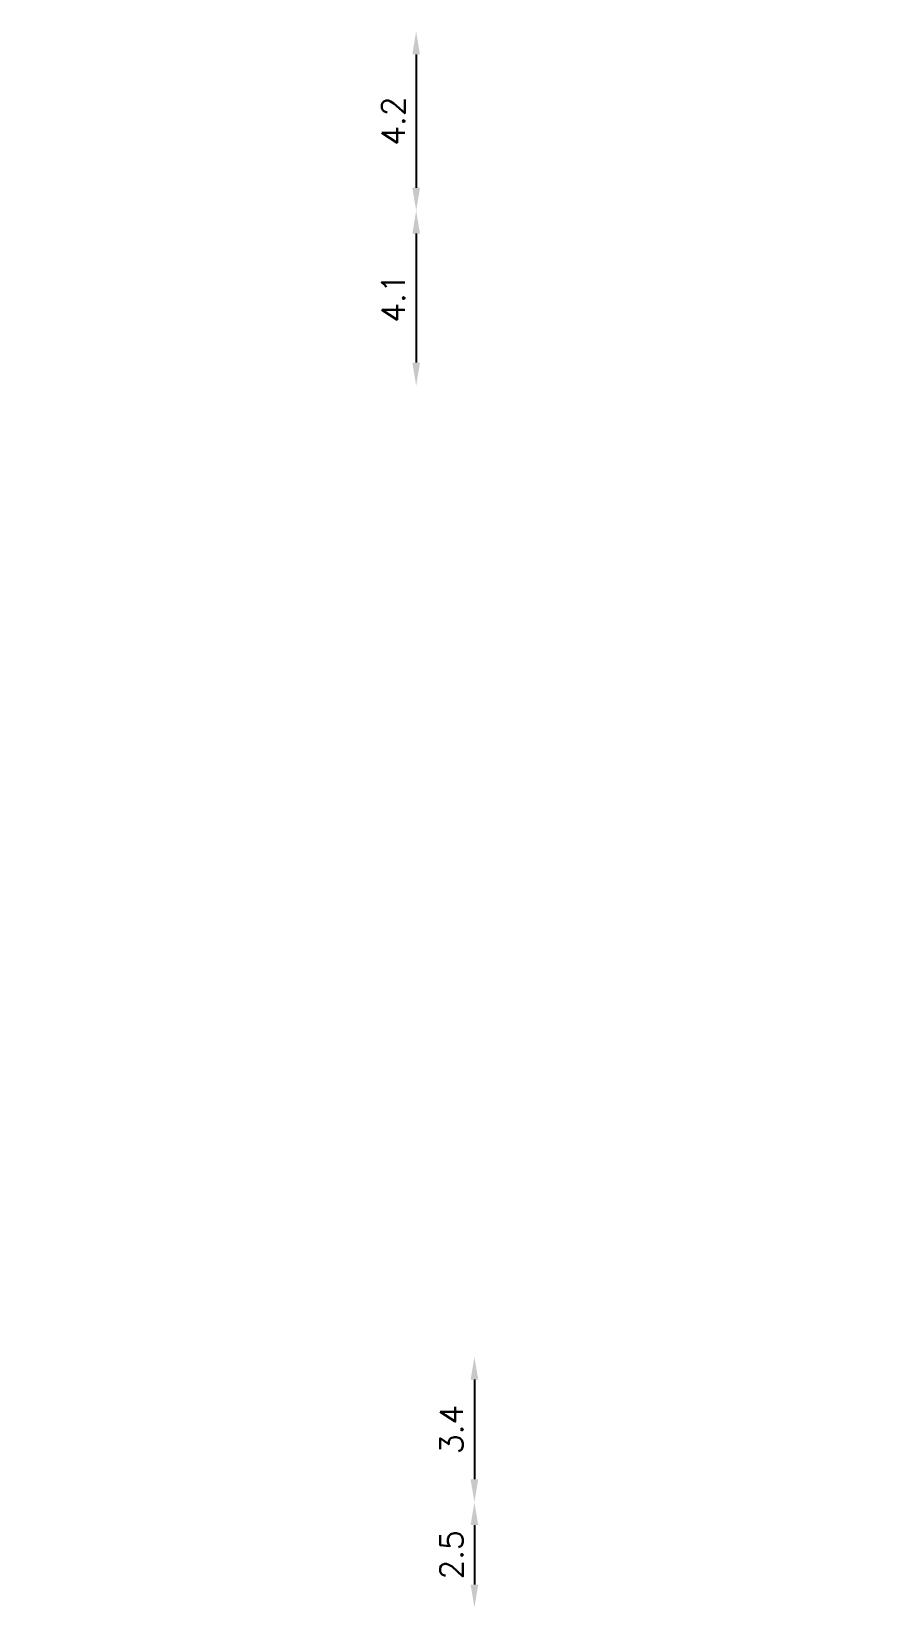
# Model space of a CAD drawing. Header units: metres. Extents: x 419653.3 to 419673.5, y 4805614.8 to 4805651.9.
import ezdxf

# ---------------------------------------------------------------- set-up
doc = ezdxf.new("R2010")
doc.units = ezdxf.units.M
doc.styles.get("Standard").update_dxf_attribs({"font": 'simplex.shx'})
doc.dimstyles.new('TFO75', dxfattribs={"dimscale": 3, "dimtxt": 0.18, "dimasz": 0.18, "dimexe": 0.18, "dimexo": 0.0625, "dimgap": 0.09, "dimtad": 1, "dimdec": 1, "dimzin": 0, "dimdsep": 46, "dimtxsty": 'Standard', "dimcen": 0.09, "dimse1": 1, "dimse2": 1, "dimclrd": 3, "dimclre": 3, "dimclrt": 1, "dimadec": 4, "dimazin": 0, "dimtfac": 1, "dimtdec": 1, "dimtmove": 0, "dimatfit": 3, "dimfxl": 1, "dimtolj": 1, "dimtzin": 0, "dimarcsym": 0})

# ---------------------------------------------------------------- blocks, each defined once
blk = doc.blocks.new('*D60')
at = {"color": 3, "lineweight": -2, "transparency": 16777216}
blk.add_line((419662.319, 4805651.395), (419662.319, 4805648.255), dxfattribs=at)
at = {"color": 3, "transparency": 16777216}
for points in [[(419662.229, 4805651.395), (419662.409, 4805651.395), (419662.319, 4805651.935)], [(419662.229, 4805648.255), (419662.409, 4805648.255), (419662.319, 4805647.715)]]:
    blk.add_solid(points, dxfattribs=at)
at = {"layer": 'Defpoints', "color": 0, "transparency": 16777216}
for p in [(419653.252, 4805651.935), (419662.278, 4805647.715), (419662.319, 4805647.715)]:
    blk.add_point(p, dxfattribs=at)
at = {"color": 1, "transparency": 16777216, "insert": (419661.779, 4805649.825), "char_height": 0.54, "attachment_point": 5, "rotation": 90}
blk.add_mtext('\\A1;4.2', dxfattribs=at)
blk = doc.blocks.new('*D61')
at = {"color": 3, "lineweight": -2, "transparency": 16777216}
blk.add_line((419662.319, 4805647.175), (419662.319, 4805644.134), dxfattribs=at)
at = {"color": 3, "transparency": 16777216}
for points in [[(419662.229, 4805647.175), (419662.409, 4805647.175), (419662.319, 4805647.715)], [(419662.229, 4805644.134), (419662.409, 4805644.134), (419662.319, 4805643.594)]]:
    blk.add_solid(points, dxfattribs=at)
at = {"layer": 'Defpoints', "color": 0, "transparency": 16777216}
for p in [(419662.278, 4805647.715), (419662.319, 4805643.594), (419673.245, 4805643.594)]:
    blk.add_point(p, dxfattribs=at)
at = {"color": 1, "transparency": 16777216, "insert": (419661.779, 4805645.655), "char_height": 0.54, "attachment_point": 5, "rotation": 90}
blk.add_mtext('\\A1;4.1', dxfattribs=at)
blk = doc.blocks.new('*D62')
at = {"color": 3, "lineweight": -2, "transparency": 16777216}
blk.add_line((419663.692, 4805620.175), (419663.692, 4805617.827), dxfattribs=at)
at = {"color": 3, "transparency": 16777216}
for points in [[(419663.602, 4805620.175), (419663.782, 4805620.175), (419663.692, 4805620.715)], [(419663.602, 4805617.827), (419663.782, 4805617.827), (419663.692, 4805617.287)]]:
    blk.add_solid(points, dxfattribs=at)
at = {"layer": 'Defpoints', "color": 0, "transparency": 16777216}
for p in [(419673.523, 4805620.715), (419663.692, 4805617.287), (419664.219, 4805617.287)]:
    blk.add_point(p, dxfattribs=at)
at = {"color": 1, "transparency": 16777216, "insert": (419663.152, 4805619.001), "char_height": 0.54, "attachment_point": 5, "rotation": 90}
blk.add_mtext('\\A1;3.4', dxfattribs=at)
blk = doc.blocks.new('*D63')
at = {"color": 3, "lineweight": -2, "transparency": 16777216}
blk.add_line((419663.692, 4805616.747), (419663.692, 4805615.347), dxfattribs=at)
at = {"color": 3, "transparency": 16777216}
for points in [[(419663.602, 4805616.747), (419663.782, 4805616.747), (419663.692, 4805617.287)], [(419663.602, 4805615.347), (419663.782, 4805615.347), (419663.692, 4805614.807)]]:
    blk.add_solid(points, dxfattribs=at)
at = {"layer": 'Defpoints', "color": 0, "transparency": 16777216}
for p in [(419664.219, 4805617.287), (419653.252, 4805614.807), (419663.692, 4805614.807)]:
    blk.add_point(p, dxfattribs=at)
at = {"color": 1, "transparency": 16777216, "insert": (419663.152, 4805616.047), "char_height": 0.54, "attachment_point": 5, "rotation": 90}
blk.add_mtext('\\A1;2.5', dxfattribs=at)

msp = doc.modelspace()

# ---------------------------------------------------------------- dimensions: what is measured, and where the dimension line sits
for base, p1, p2, picture, middle in [((419662.319, 4805647.715), (419653.252, 4805651.935), (419662.278, 4805647.715), '*D60', (419661.779, 4805649.825)), ((419663.692, 4805617.287), (419673.523, 4805620.715), (419664.219, 4805617.287), '*D62', (419663.152, 4805619.001))]:
    dim = msp.add_linear_dim(base=base, p1=p1, p2=p2, angle=90, dimstyle='TFO75')
    dim.commit()
    dim.dimension.update_dxf_attribs({"geometry": picture, "text_midpoint": middle})
for base, p1, p2, picture, middle in [((419662.319, 4805643.594), (419662.278, 4805647.715), (419673.245, 4805643.594), '*D61', (419661.779, 4805645.655)), ((419663.692, 4805614.807), (419664.219, 4805617.287), (419653.252, 4805614.807), '*D63', (419663.152, 4805616.047))]:
    dim = msp.add_linear_dim(base=base, p1=p1, p2=p2, angle=90, dimstyle='TFO75', override={"dimtmove": 1})
    dim.commit()
    dim.dimension.update_dxf_attribs({"geometry": picture, "text_midpoint": middle})

doc.saveas('drawing.dxf')
